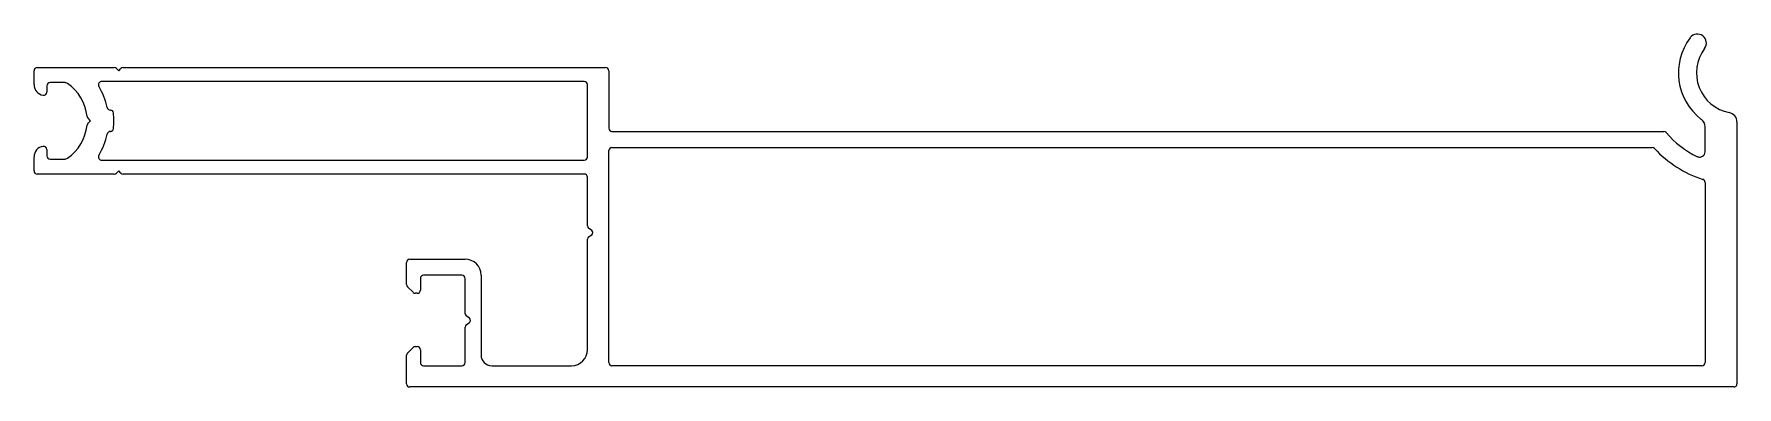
# Model space of a CAD drawing. Extents: x 843 to 1003, y 465 to 498.
import ezdxf

# ---------------------------------------------------------------- set-up
doc = ezdxf.new("R2010")
doc.units = 0
doc.layers.get('0').update_dxf_attribs({"linetype": 'CONTINUOUS'})

msp = doc.modelspace()

# ---------------------------------------------------------------- linework, layer by layer
at = {"color": 0}
for p, q in [((843.38, 494.55), (850.61, 494.55)), ((850.82, 494.46), (851.03, 494.25)), ((851.03, 494.25), (851.24, 494.46)), ((851.45, 494.55), (896.78, 494.55)), ((843.08, 492.95), (843.08, 494.25)), ((844.28, 492.85), (844.28, 492.25)), ((845.93, 493.15), (844.58, 493.15)), ((894.78, 493.25), (849.43, 493.25)), ((895.08, 486.15), (895.08, 492.95)), ((897.08, 494.25), (897.08, 488.85)), ((848.38, 489.55), (848.15, 489.79)), ((850.25, 490.55), (850.24, 490.55)), ((848.15, 489.32), (848.38, 489.55)), ((850.24, 488.55), (850.25, 488.55)), ((897.38, 488.55), (996.2, 488.55)), ((1000.08, 486.64), (1000.08, 488.98)), ((1003.08, 489.44), (1003.08, 464.85)), ((844.28, 486.85), (844.28, 486.25)), ((897.08, 466.85), (897.08, 486.75)), ((897.38, 487.05), (995.12, 487.05)), ((843.08, 484.85), (843.08, 486.16)), ((844.58, 485.95), (845.93, 485.95)), ((849.43, 485.85), (894.78, 485.85)), ((851.03, 484.85), (850.82, 484.64)), ((851.24, 484.64), (851.03, 484.85)), ((850.61, 484.55), (843.38, 484.55)), ((894.78, 484.55), (851.45, 484.55)), ((895.08, 479.68), (895.08, 484.25)), ((1000.08, 483.77), (1000.08, 466.85)), ((895.08, 468.05), (895.08, 478.43)), ((895.49, 479.26), (895.17, 479.46)), ((895.17, 478.64), (895.49, 478.84)), ((878.08, 474.18), (878.08, 476.25)), ((878.38, 476.55), (883.58, 476.55)), ((878.69, 473.44), (878.17, 473.97)), ((879.38, 474.75), (879.38, 473.65)), ((883.28, 475.05), (879.68, 475.05)), ((883.58, 471.43), (883.58, 474.75)), ((885.08, 475.05), (885.08, 467.55)), ((879.08, 473.35), (878.91, 473.35)), ((883.99, 471.02), (883.67, 471.22)), ((883.67, 470.39), (883.99, 470.59)), ((883.58, 466.85), (883.58, 470.18)), ((878.08, 464.85), (878.08, 467.53)), ((878.17, 467.74), (878.69, 468.26)), ((878.9, 468.35), (879.08, 468.35)), ((879.38, 468.05), (879.38, 466.85)), ((879.68, 466.55), (883.28, 466.55)), ((886.08, 466.55), (893.58, 466.55)), ((999.78, 466.55), (897.38, 466.55)), ((1002.78, 464.55), (878.38, 464.55))]:
    msp.add_line(p, q, dxfattribs=at)
for centre, radius, start, end in [((999.36, 496.85), 0.85, 323.0206, 142.8733), ((1003.08, 494.05), 5.5, 142.9978, 232.4557), ((1003.08, 494.05), 3.8, 143.0205, 258.9823), ((843.38, 494.25), 0.3, 90, 180), ((850.61, 494.25), 0.3, 45, 90), ((851.45, 494.25), 0.3, 90, 135), ((896.78, 494.25), 0.3, 0, 90), ((844.08, 492.95), 1, 180, 261.7868), ((844.58, 492.85), 0.3, 90, 180), ((845.93, 492.65), 0.5, 55.9836, 90), ((843.84, 489.55), 4.24, 5.6409, 55.9836), ((849.43, 492.95), 0.3, 90, 211.324), ((894.78, 492.95), 0.3, 360, 90), ((843.98, 492.25), 0.298, 261.3723, 0.4145), ((843.84, 489.55), 6.24, 11.4654, 31.324), ((848.36, 490), 0.3, 185.6409, 225), ((850.25, 490.85), 0.3, 191.4654, 270), ((850.24, 490.25), 0.3, 6.2401, 90), ((843.84, 489.55), 6.74, 353.7599, 6.2401), ((999.18, 488.98), 0.9, 360, 52.4557), ((1002.18, 489.44), 0.9, 360, 78.9823), ((843.84, 489.55), 4.24, 304.0164, 354.3591), ((848.36, 489.11), 0.3, 135, 174.3591), ((843.84, 489.55), 6.24, 328.676, 348.5346), ((850.25, 488.25), 0.3, 90, 168.5346), ((850.24, 488.85), 0.3, 270, 353.7599), ((897.38, 488.85), 0.3, 180, 270), ((996.2, 488.25), 0.3, 40.124, 90), ((1003.08, 494.05), 8.7, 220.124, 244.7335), ((844.08, 486.16), 1, 98.2132, 180), ((843.98, 486.85), 0.301, 0.2729, 97.9403), ((897.38, 486.75), 0.3, 90, 180), ((995.12, 486.75), 0.3, 42.5261, 90), ((1003.08, 494.05), 10.5, 222.5261, 252.2183), ((999.58, 486.64), 0.5, 244.7335, 0), ((843.38, 484.85), 0.3, 180, 270), ((844.58, 486.25), 0.3, 180, 270), ((845.93, 486.45), 0.5, 270, 304.0164), ((849.43, 486.15), 0.3, 148.676, 270), ((894.78, 486.15), 0.3, 270, 0), ((850.61, 484.85), 0.3, 270, 315), ((851.45, 484.85), 0.3, 225, 270), ((894.78, 484.25), 0.3, 0, 90), ((999.78, 483.77), 0.299, 359.8638, 72.3545), ((895.38, 479.68), 0.3, 180, 225), ((895.38, 478.43), 0.3, 135, 180), ((895.28, 479.05), 0.3, 315, 45), ((878.38, 476.25), 0.3, 90, 180), ((883.58, 475.05), 1.5, 0, 90), ((878.38, 474.18), 0.3, 180, 225), ((879.08, 473.65), 0.3, 270, 360), ((879.68, 474.75), 0.3, 90, 180), ((883.28, 474.75), 0.3, 360, 90), ((878.91, 473.65), 0.3, 225, 270), ((883.88, 471.43), 0.3, 180, 225), ((883.78, 470.8), 0.3, 315, 45), ((883.88, 470.18), 0.3, 135, 180), ((878.38, 467.53), 0.3, 135, 180), ((878.9, 468.05), 0.3, 90, 135), ((879.08, 468.05), 0.3, 0, 90), ((886.08, 467.55), 1, 180, 270), ((893.58, 468.05), 1.5, 270, 0), ((879.68, 466.85), 0.3, 180, 270), ((883.28, 466.85), 0.3, 270, 0), ((897.38, 466.85), 0.3, 180, 270), ((999.78, 466.85), 0.3, 270, 0), ((878.38, 464.85), 0.3, 180, 270), ((1002.78, 464.85), 0.3, 270, 0.0493)]:
    msp.add_arc(centre, radius, start, end, dxfattribs=at)

doc.saveas('drawing.dxf')
